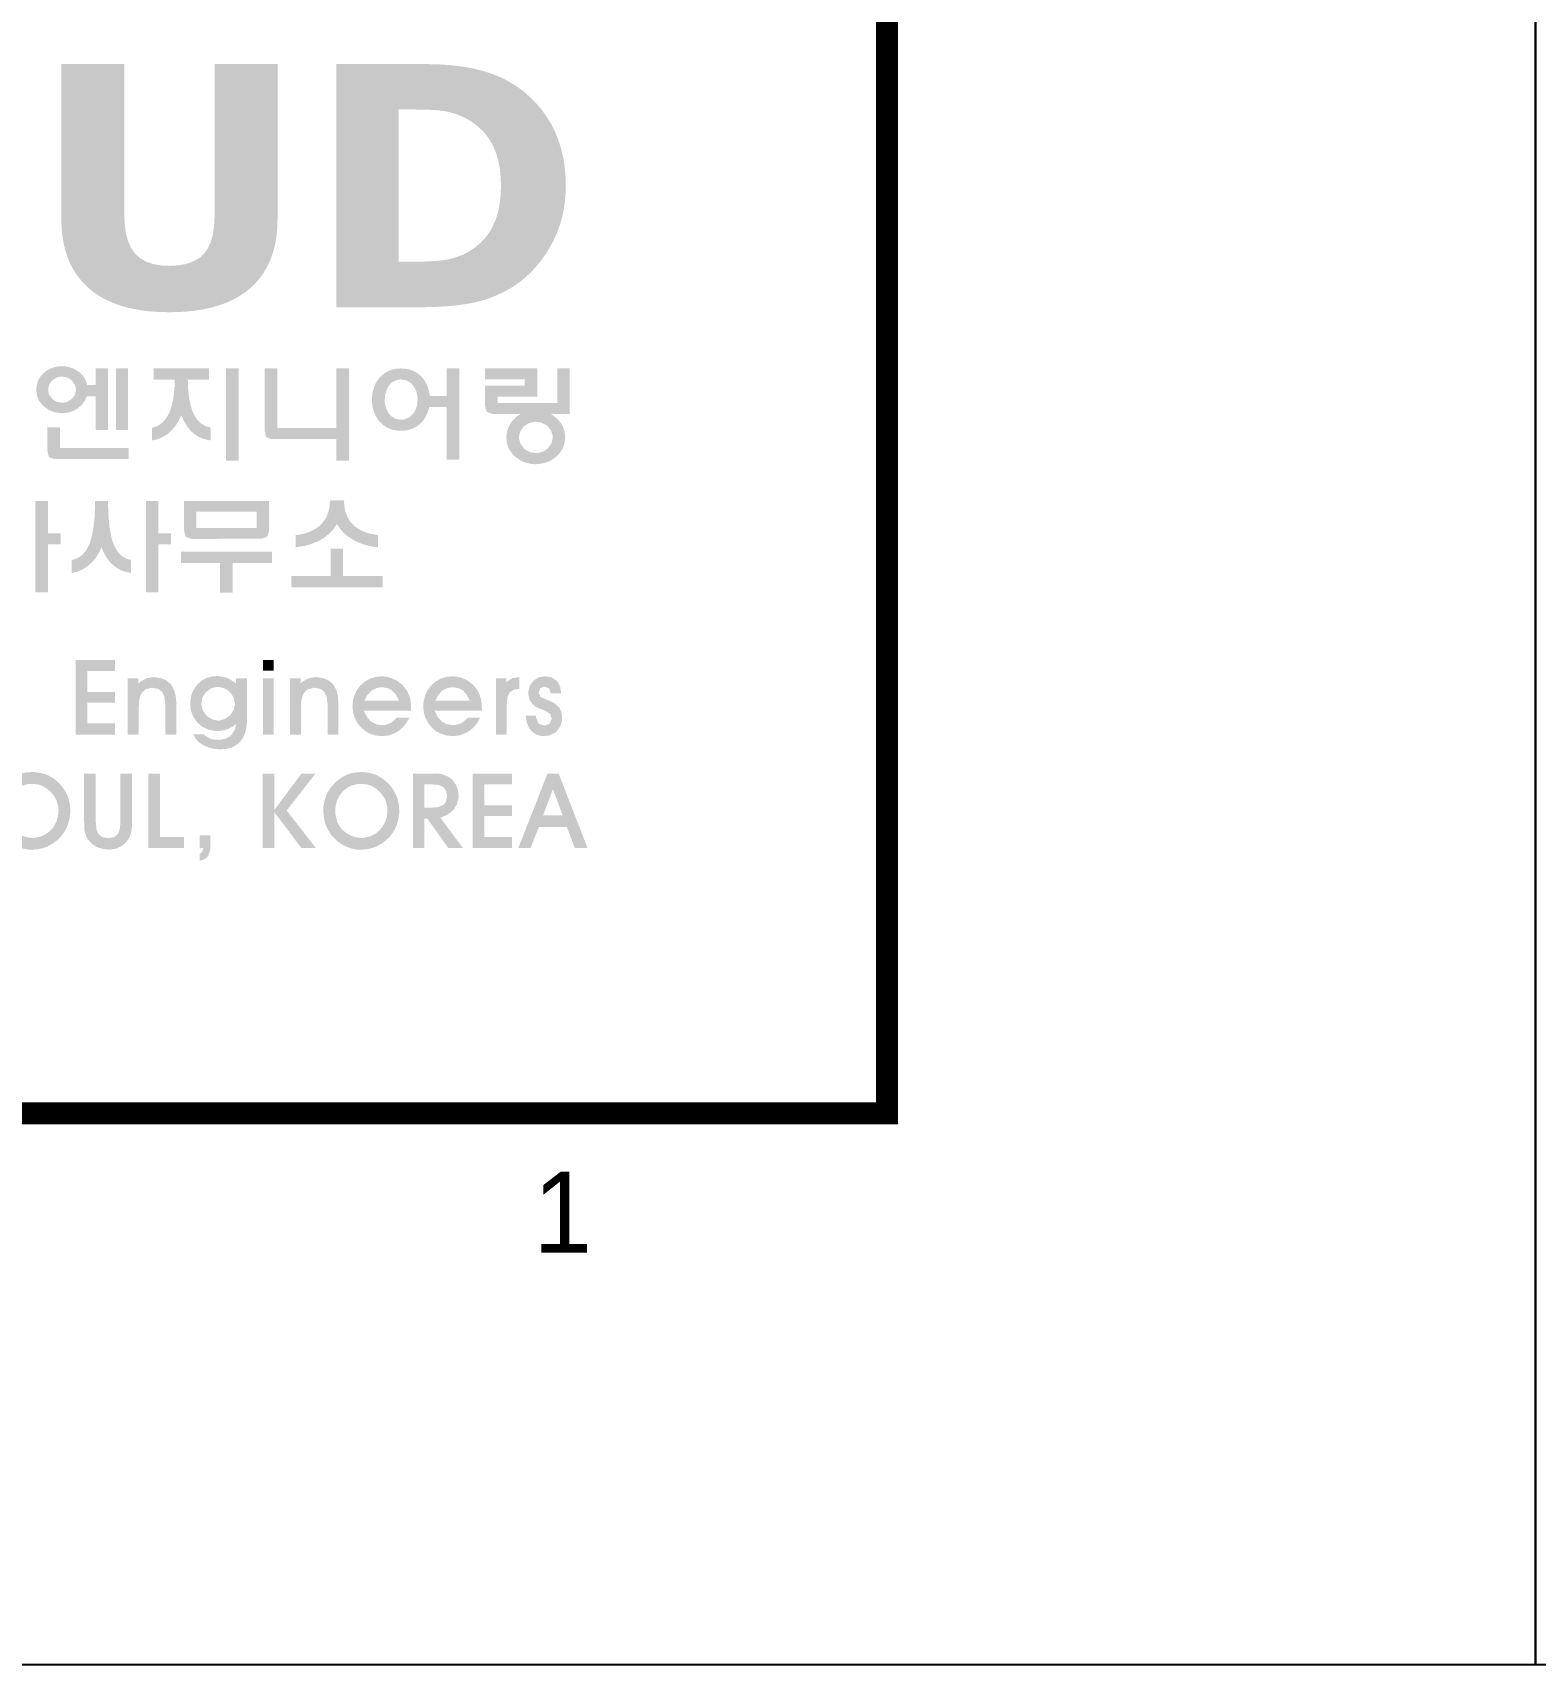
# Model space of a CAD drawing. Header units: millimetres. Extents: x 0 to 1390178, y 0 to 110113.
# Drawn here: x 751365 to 756000, y 0 to 5035 of the extents above; entities that cross this region are included whole.
import ezdxf
from ezdxf.enums import TextEntityAlignment as Align
from ezdxf.xclip import XClip

# ---------------------------------------------------------------- set-up
doc = ezdxf.new("R2010")
doc.units = ezdxf.units.MM
doc.header["$LTSCALE"] = 100
doc.header["$XCLIPFRAME"] = 0
doc.layers.get('DEFPOINTS').update_dxf_attribs({"color": 145})
doc.layers.add('X - SHEET$0$AA-BORD-FORM', color=7, linetype='Continuous')
doc.layers.add('X - SHEET$0$AA-BORD-TEXT', color=3, linetype='Continuous')
doc.styles.get("Standard").update_dxf_attribs({"font": 'Dotum.ttf'})
doc.styles.add('X - SHEET$0$HAUD01', font='Dotum.ttf')

# ---------------------------------------------------------------- blocks, each defined once
blk = doc.blocks.new('X - SHEET$0$HAUDsheetV')
at = {"layer": 'X - SHEET$0$AA-BORD-FORM'}
for points in [[(797.594, 43.912), (797.532, 44.142), (797.492, 44.405), (797.48, 44.697), (797.48, 49.376), (795.537, 49.376), (795.537, 44.586), (795.544, 44.36), (795.567, 44.096), (795.607, 43.845), (795.665, 43.606), (795.741, 43.383), (795.834, 43.172), (795.946, 42.972), (796.073, 42.789), (796.22, 42.619), (796.382, 42.461), (796.531, 42.34), (796.705, 42.222), (796.891, 42.118), (797.09, 42.025), (797.304, 41.943), (797.532, 41.876), (797.773, 41.82), (798.026, 41.776), (798.293, 41.744), (798.574, 41.725), (798.869, 41.721), (799.148, 41.725), (799.428, 41.744), (799.695, 41.774), (799.951, 41.816), (800.192, 41.871), (800.42, 41.939), (800.636, 42.018), (800.838, 42.111), (801.026, 42.215), (801.2, 42.331), (801.36, 42.461), (801.5, 42.591), (801.648, 42.758), (801.778, 42.942), (801.892, 43.137), (801.987, 43.346), (802.066, 43.569), (802.129, 43.803), (802.171, 44.052), (802.198, 44.314), (802.205, 44.59), (802.205, 49.376), (800.264, 49.376), (800.264, 44.697), (800.262, 44.648), (800.246, 44.356), (800.206, 44.096), (800.139, 43.871), (800.048, 43.678), (799.932, 43.518), (799.807, 43.406), (799.624, 43.295), (799.405, 43.213), (799.155, 43.167), (798.869, 43.151), (798.625, 43.162), (798.367, 43.207), (798.147, 43.283), (797.959, 43.392), (797.804, 43.537), (797.682, 43.713)], [(797.593, 39.986), (797.219, 39.986), (797.219, 38.086), (797.593, 38.086)], [(799.527, 38.833), (799.491, 38.996), (799.463, 39.178), (799.445, 39.375), (799.438, 39.592), (799.438, 39.643), (800.096, 39.643), (800.096, 39.986), (798.38, 39.986), (798.38, 39.643), (799.035, 39.643), (799.028, 39.424), (799.011, 39.222), (798.986, 39.036), (798.951, 38.87), (798.904, 38.72), (798.851, 38.587), (798.838, 38.562), (798.738, 38.403), (798.617, 38.281), (798.475, 38.197), (798.335, 38.155), (798.335, 37.765), (798.51, 37.805), (798.672, 37.874), (798.823, 37.971), (798.829, 37.976), (798.951, 38.089), (799.059, 38.219), (799.157, 38.374), (799.237, 38.538), (799.323, 38.357), (799.416, 38.199), (799.52, 38.069), (799.618, 37.976), (799.759, 37.88), (799.919, 37.812), (800.098, 37.77), (800.142, 37.763), (800.142, 38.159), (799.978, 38.208), (799.837, 38.294), (799.717, 38.416), (799.631, 38.558), (799.573, 38.686)], [(801.002, 39.986), (800.612, 39.986), (800.612, 37.143), (801.002, 37.143)], [(802.197, 39.986), (801.81, 39.986), (801.81, 38.062), (801.848, 37.885), (801.865, 37.858), (802.025, 37.805), (802.038, 37.805), (804.018, 37.805), (804.018, 37.143), (804.407, 37.143), (804.407, 39.986), (804.018, 39.986), (804.018, 38.148), (802.197, 38.148)], [(797.618, 37.53), (795.496, 37.53), (795.496, 38.166), (795.107, 38.166), (795.107, 37.437), (795.149, 37.263), (795.166, 37.243), (795.324, 37.187), (795.335, 37.187), (797.618, 37.187)], [(795.127, 34.554), (795.518, 34.554), (795.518, 34.897), (795.127, 34.897), (795.127, 35.898), (794.737, 35.898), (794.737, 33.082), (795.127, 33.082)], [(797.082, 34.78), (797.049, 34.933), (797.022, 35.103), (797.002, 35.289), (796.989, 35.491), (796.98, 35.71), (796.98, 35.898), (796.577, 35.898), (796.573, 35.666), (796.564, 35.451), (796.548, 35.252), (796.526, 35.07), (796.497, 34.904), (796.462, 34.754), (796.422, 34.621), (796.384, 34.523), (796.291, 34.357), (796.176, 34.229), (796.043, 34.136), (795.888, 34.078), (795.855, 34.071), (795.855, 33.675), (796.026, 33.715), (796.187, 33.784), (796.34, 33.879), (796.364, 33.899), (796.491, 34.014), (796.601, 34.147), (796.697, 34.3), (796.772, 34.468), (796.849, 34.291), (796.942, 34.136), (797.046, 34.001), (797.155, 33.899), (797.299, 33.799), (797.458, 33.728), (797.633, 33.684), (797.686, 33.675), (797.686, 34.074), (797.529, 34.122), (797.39, 34.207), (797.275, 34.331), (797.179, 34.49), (797.166, 34.523), (797.12, 34.645)], [(798.924, 34.897), (798.532, 34.897), (798.532, 35.898), (798.143, 35.898), (798.143, 33.082), (798.532, 33.082), (798.532, 34.554), (798.924, 34.554)], [(804.357, 35.407), (804.297, 35.566), (804.264, 35.743), (804.255, 35.912), (803.821, 35.912), (803.81, 35.719), (803.77, 35.544), (803.706, 35.389), (803.617, 35.25), (803.519, 35.145), (803.393, 35.048), (803.247, 34.968), (803.083, 34.906), (802.899, 34.862), (802.764, 34.844), (802.764, 34.468), (802.948, 34.492), (803.123, 34.532), (803.291, 34.585), (803.451, 34.654), (803.48, 34.667), (803.641, 34.762), (803.783, 34.871), (803.905, 34.995), (804.004, 35.132), (804.038, 35.19), (804.128, 35.046), (804.241, 34.917), (804.376, 34.802), (804.532, 34.703), (804.589, 34.669), (804.749, 34.596), (804.915, 34.539), (805.087, 34.497), (805.269, 34.47), (805.304, 34.468), (805.304, 34.847), (805.107, 34.878), (804.93, 34.926), (804.771, 34.993), (804.633, 35.079), (804.554, 35.143), (804.443, 35.265)], [(802.038, 34.335), (799.223, 34.335), (799.223, 33.987), (800.435, 33.987), (800.435, 33.068), (800.82, 33.068), (800.82, 33.987), (802.038, 33.987)], [(804.228, 34.424), (803.847, 34.424), (803.847, 33.582), (802.631, 33.582), (802.631, 33.237), (805.444, 33.237), (805.444, 33.582), (804.228, 33.582)], [(797.192, 30.007), (796.336, 30.007), (796.336, 30.654), (797.192, 30.654), (797.192, 30.985), (795.977, 30.985), (795.977, 28.683), (797.192, 28.683), (797.192, 29.031), (796.336, 29.031), (796.336, 29.675), (797.192, 29.675)], [(802.088, 30.985), (801.759, 30.985), (801.759, 30.656), (802.088, 30.656)], [(798.013, 29.974), (798.133, 30.085), (798.312, 30.132), (798.345, 30.132), (798.532, 30.096), (798.649, 30.004), (798.714, 29.862), (798.742, 29.664), (798.744, 29.61), (798.744, 28.683), (799.081, 28.683), (799.081, 29.675), (799.065, 29.884), (799.016, 30.061), (798.937, 30.208), (798.894, 30.262), (798.761, 30.368), (798.597, 30.433), (798.404, 30.461), (798.377, 30.461), (798.19, 30.433), (798.157, 30.423), (798.005, 30.341), (797.912, 30.27), (797.912, 30.428), (797.583, 30.428), (797.583, 28.683), (797.921, 28.683), (797.921, 29.479), (797.934, 29.705), (797.969, 29.879)], [(802.088, 30.428), (801.759, 30.428), (801.759, 28.683), (802.088, 28.683)], [(803.137, 30.085), (803.317, 30.132), (803.35, 30.132), (803.537, 30.096), (803.651, 30.004), (803.719, 29.862), (803.746, 29.664), (803.746, 29.61), (803.746, 28.683), (804.084, 28.683), (804.084, 29.675), (804.067, 29.884), (804.021, 30.061), (803.939, 30.208), (803.896, 30.262), (803.765, 30.368), (803.6, 30.433), (803.407, 30.461), (803.379, 30.461), (803.192, 30.433), (803.159, 30.423), (803.007, 30.341), (802.915, 30.27), (802.915, 30.428), (802.588, 30.428), (802.588, 28.683), (802.925, 28.683), (802.925, 29.479), (802.936, 29.705), (802.974, 29.879), (803.015, 29.974)], [(809.358, 29.985), (809.491, 30.072), (809.665, 30.104), (809.665, 30.461), (809.48, 30.439), (809.439, 30.425), (809.284, 30.325), (809.26, 30.278), (809.26, 30.428), (808.944, 30.428), (808.944, 28.683), (809.276, 28.683), (809.276, 29.653), (809.3, 29.862)], [(810.257, 29.982), (810.306, 30.118), (810.44, 30.167), (810.578, 30.118), (810.633, 29.963), (810.953, 29.963), (810.923, 30.159), (810.845, 30.314), (810.809, 30.352), (810.668, 30.45), (810.483, 30.488), (810.453, 30.488), (810.271, 30.458), (810.116, 30.365), (810.089, 30.338), (809.983, 30.189), (809.939, 30.012), (809.939, 29.966), (809.969, 29.781), (809.98, 29.748), (810.092, 29.604), (810.124, 29.574), (810.236, 29.512), (810.396, 29.449), (810.467, 29.422), (810.614, 29.324), (810.662, 29.18), (810.597, 29.022), (810.431, 28.96), (810.268, 29.025), (810.249, 29.044), (810.181, 29.207), (810.176, 29.273), (809.86, 29.273), (809.888, 29.074), (809.953, 28.908), (810.024, 28.81), (810.165, 28.699), (810.336, 28.647), (810.418, 28.642), (810.603, 28.666), (810.763, 28.748), (810.823, 28.8), (810.929, 28.946), (810.981, 29.118), (810.986, 29.194), (810.959, 29.389), (810.896, 29.52), (810.777, 29.637), (810.614, 29.724), (810.486, 29.773), (810.314, 29.852)], [(796.599, 27.486), (796.24, 27.486), (796.24, 26.032), (796.246, 25.817), (796.251, 25.725), (796.306, 25.543), (796.357, 25.453), (796.482, 25.314), (796.635, 25.216), (796.803, 25.162), (796.996, 25.14), (797.018, 25.14), (797.211, 25.165), (797.355, 25.222), (797.496, 25.328), (797.602, 25.453), (797.676, 25.619), (797.698, 25.711), (797.714, 25.877), (797.719, 26.032), (797.719, 27.486), (797.36, 27.486), (797.36, 26.027), (797.344, 25.804), (797.298, 25.651), (797.284, 25.624), (797.159, 25.521), (796.991, 25.494), (796.795, 25.526), (796.675, 25.624), (796.621, 25.763), (796.599, 25.97), (796.599, 26.027)], [(798.576, 27.486), (798.217, 27.486), (798.217, 25.184), (799.315, 25.184), (799.315, 25.529), (798.576, 25.529)], [(802.102, 26.301), (802.944, 25.184), (803.39, 25.184), (802.488, 26.345), (803.374, 27.486), (802.942, 27.486), (802.102, 26.356), (802.102, 27.486), (801.746, 27.486), (801.746, 25.184), (802.102, 25.184)], [(809.439, 26.508), (808.583, 26.508), (808.583, 27.152), (809.439, 27.152), (809.439, 27.486), (808.224, 27.486), (808.224, 25.184), (809.439, 25.184), (809.439, 25.529), (808.583, 25.529), (808.583, 26.176), (809.439, 26.176)], [(800.136, 25.581), (799.804, 25.581), (799.804, 25.184), (799.919, 25.184), (799.875, 25.056), (799.804, 25.015), (799.804, 24.79), (799.981, 24.863), (800.057, 24.936), (800.123, 25.091), (800.136, 25.233)]]:
    blk.add_hatch(color=256, dxfattribs=at).paths.add_polyline_path(points)
h = blk.add_hatch(color=256, dxfattribs=at)
h.paths.add_polyline_path([(810.334, 43.316), (810.48, 43.522), (810.617, 43.745), (810.726, 43.95), (810.824, 44.168), (810.907, 44.393), (810.975, 44.623), (811.028, 44.862), (811.065, 45.108), (811.086, 45.359), (811.096, 45.619), (811.096, 45.621), (811.089, 45.888), (811.068, 46.146), (811.033, 46.397), (810.984, 46.636), (810.921, 46.868), (810.845, 47.091), (810.757, 47.307), (810.652, 47.511), (810.617, 47.574), (810.485, 47.783), (810.339, 47.982), (810.181, 48.168), (810.011, 48.34), (809.83, 48.503), (809.635, 48.651), (809.428, 48.786), (809.259, 48.883), (809.048, 48.985), (808.82, 49.076), (808.574, 49.155), (808.312, 49.225), (808.221, 49.243), (808.003, 49.285), (807.773, 49.318), (807.532, 49.343), (807.276, 49.362), (807.009, 49.373), (806.731, 49.376), (804.014, 49.376), (804.014, 41.876), (806.656, 41.876), (806.74, 41.876), (807.014, 41.881), (807.276, 41.895), (807.527, 41.911), (807.766, 41.937), (807.991, 41.969), (808.205, 42.006), (808.268, 42.02), (808.511, 42.08), (808.748, 42.157), (808.976, 42.248), (809.196, 42.352), (809.408, 42.471), (809.456, 42.498), (809.649, 42.633), (809.835, 42.782), (810.011, 42.944), (810.176, 43.123)])
h.paths.add_polyline_path([(805.946, 43.281), (805.946, 47.976), (806.433, 47.976), (806.679, 47.973), (806.953, 47.964), (807.183, 47.948), (807.371, 47.924), (807.508, 47.897), (807.743, 47.822), (807.975, 47.725), (808.186, 47.602), (808.384, 47.455), (808.558, 47.291), (808.706, 47.105), (808.829, 46.903), (808.862, 46.838), (808.946, 46.627), (809.013, 46.401), (809.059, 46.16), (809.087, 45.904), (809.096, 45.633), (809.096, 45.57), (809.083, 45.298), (809.052, 45.043), (809.004, 44.806), (808.936, 44.586), (808.85, 44.384), (808.774, 44.244), (808.639, 44.047), (808.477, 43.871), (808.288, 43.713), (808.075, 43.573), (807.912, 43.492), (807.68, 43.406), (807.446, 43.346), (807.429, 43.344), (807.246, 43.316), (807.018, 43.297), (806.749, 43.285), (806.433, 43.281)], flags=16)
h = blk.add_hatch(color=256, dxfattribs=at)
h.paths.add_polyline_path([(796.165, 38.861), (796.267, 39.001), (796.318, 39.121), (796.599, 39.121), (796.599, 38.086), (796.973, 38.086), (796.973, 39.986), (796.599, 39.986), (796.599, 39.473), (796.338, 39.473), (796.28, 39.639), (796.185, 39.783), (796.054, 39.9), (795.902, 39.986), (795.736, 40.04), (795.563, 40.057), (795.381, 40.04), (795.215, 39.989), (795.065, 39.904), (795.007, 39.86), (794.885, 39.729), (794.808, 39.581), (794.768, 39.413), (794.763, 39.331), (794.783, 39.154), (794.845, 38.996), (794.949, 38.859), (795.007, 38.804), (795.151, 38.704), (795.308, 38.64), (795.483, 38.609), (795.563, 38.605), (795.74, 38.622), (795.906, 38.678), (796.028, 38.744)])
h.paths.add_polyline_path([(795.39, 38.957), (795.259, 39.045), (795.155, 39.187), (795.127, 39.331), (795.164, 39.497), (795.259, 39.621), (795.408, 39.712), (795.563, 39.736), (795.731, 39.703), (795.857, 39.621), (795.961, 39.479), (795.99, 39.331), (795.953, 39.165), (795.857, 39.045), (795.709, 38.95), (795.563, 38.923)], flags=16)
h = blk.add_hatch(color=256, dxfattribs=at)
h.paths.add_polyline_path([(806.868, 38.731), (806.881, 38.795), (807.424, 38.795), (807.424, 37.17), (807.813, 37.17), (807.813, 39.986), (807.424, 39.986), (807.424, 39.138), (806.901, 39.138), (806.87, 39.322), (806.81, 39.486), (806.726, 39.634), (806.646, 39.729), (806.516, 39.842), (806.367, 39.922), (806.201, 39.971), (806.015, 39.986), (806.013, 39.986), (805.827, 39.971), (805.661, 39.924), (805.513, 39.847), (805.384, 39.738), (805.338, 39.687), (805.242, 39.548), (805.174, 39.391), (805.132, 39.22), (805.116, 39.034), (805.116, 39.019), (805.129, 38.83), (805.172, 38.66), (805.24, 38.505), (805.342, 38.356), (805.459, 38.241), (805.601, 38.151), (805.758, 38.093), (805.938, 38.064), (806.013, 38.062), (806.199, 38.077), (806.365, 38.126), (806.516, 38.206), (806.609, 38.281), (806.722, 38.41), (806.808, 38.56)])
h.paths.add_polyline_path([(805.555, 38.748), (805.513, 38.921), (805.508, 39.019), (805.528, 39.2), (805.586, 39.364), (805.634, 39.446), (805.758, 39.572), (805.911, 39.636), (806.013, 39.648), (806.184, 39.617), (806.325, 39.528), (806.396, 39.446), (806.478, 39.298), (806.52, 39.125), (806.527, 39.019), (806.505, 38.835), (806.445, 38.673), (806.396, 38.598), (806.27, 38.476), (806.117, 38.412), (806.013, 38.401), (805.842, 38.432), (805.703, 38.52), (805.634, 38.598)], flags=16)
h = blk.add_hatch(color=256, dxfattribs=at)
h.paths.add_polyline_path([(808.994, 39.118), (810.214, 39.118), (810.214, 39.986), (808.604, 39.986), (808.604, 39.648), (809.826, 39.648), (809.826, 39.453), (808.604, 39.453), (808.604, 38.848), (808.644, 38.671), (808.664, 38.644), (808.821, 38.585), (808.837, 38.585), (809.713, 38.585), (809.561, 38.485), (809.437, 38.361), (809.39, 38.294), (809.31, 38.137), (809.271, 37.967), (809.264, 37.858), (809.282, 37.681), (809.335, 37.522), (809.426, 37.378), (809.543, 37.256), (809.685, 37.154), (809.842, 37.083), (810.012, 37.041), (810.167, 37.03), (810.349, 37.046), (810.515, 37.092), (810.67, 37.167), (810.79, 37.256), (810.916, 37.384), (811.007, 37.528), (811.06, 37.688), (811.075, 37.858), (811.058, 38.038), (811, 38.201), (810.943, 38.299), (810.832, 38.432), (810.692, 38.543), (810.617, 38.585), (811.219, 38.585), (811.219, 39.986), (810.83, 39.986), (810.83, 38.923), (808.994, 38.923)])
h.paths.add_polyline_path([(809.778, 38.173), (809.813, 38.206), (809.961, 38.299), (810.13, 38.341), (810.174, 38.341), (810.347, 38.314), (810.502, 38.232), (810.535, 38.206), (810.644, 38.066), (810.692, 37.905), (810.694, 37.858), (810.661, 37.692), (810.568, 37.546), (810.535, 37.513), (810.384, 37.415), (810.218, 37.375), (810.174, 37.373), (810.001, 37.4), (809.849, 37.482), (809.813, 37.513), (809.702, 37.655), (809.654, 37.816), (809.651, 37.858), (809.685, 38.029)], flags=16)
h = blk.add_hatch(color=256, dxfattribs=at)
h.paths.add_polyline_path([(801.938, 35.898), (799.323, 35.898), (799.323, 34.99), (799.363, 34.813), (799.385, 34.787), (799.542, 34.727), (799.558, 34.727), (801.706, 34.731), (801.87, 34.782), (801.876, 34.787), (801.936, 34.937), (801.938, 34.99)])
h.paths.add_polyline_path([(801.56, 35.562), (801.56, 35.066), (799.704, 35.066), (799.704, 35.562)], flags=16)
h = blk.add_hatch(color=256, dxfattribs=at)
h.paths.add_polyline_path([(801.262, 30.428), (800.919, 30.428), (800.919, 30.273), (800.751, 30.387), (800.625, 30.447), (800.449, 30.488), (800.354, 30.493), (800.158, 30.477), (800.008, 30.433), (799.851, 30.344), (799.745, 30.246), (799.631, 30.099), (799.571, 29.974), (799.524, 29.795), (799.511, 29.645), (799.53, 29.455), (799.584, 29.283), (799.677, 29.131), (799.753, 29.041), (799.891, 28.927), (800.052, 28.848), (800.229, 28.808), (800.373, 28.797), (800.549, 28.821), (800.669, 28.859), (800.843, 28.946), (800.933, 29.022), (800.884, 28.835), (800.789, 28.688), (800.751, 28.65), (800.601, 28.56), (800.416, 28.525), (800.389, 28.525), (800.196, 28.544), (800.12, 28.568), (799.962, 28.664), (799.932, 28.699), (799.601, 28.699), (799.69, 28.547), (799.824, 28.419), (799.927, 28.356), (800.09, 28.286), (800.272, 28.245), (800.454, 28.234), (800.653, 28.25), (800.827, 28.305), (800.973, 28.394), (801.052, 28.471), (801.15, 28.604), (801.215, 28.767), (801.253, 28.952), (801.262, 29.107)])
h.paths.add_polyline_path([(800.84, 29.854), (800.889, 29.68), (800.892, 29.626), (800.857, 29.455), (800.756, 29.3), (800.734, 29.278), (800.579, 29.167), (800.411, 29.123), (800.384, 29.12), (800.204, 29.153), (800.049, 29.243), (800.011, 29.278), (799.902, 29.428), (799.856, 29.602), (799.853, 29.648), (799.886, 29.827), (799.981, 29.982), (800.008, 30.009), (800.158, 30.115), (800.332, 30.159), (800.375, 30.159), (800.549, 30.126), (800.704, 30.031), (800.734, 30.004)], flags=16)
h = blk.add_hatch(color=256, dxfattribs=at)
h.paths.add_polyline_path([(806.223, 29.993), (806.174, 30.08), (806.054, 30.224), (805.91, 30.338), (805.84, 30.379), (805.668, 30.45), (805.486, 30.482), (805.41, 30.485), (805.22, 30.466), (805.057, 30.414), (804.899, 30.325), (804.76, 30.202), (804.646, 30.05), (804.576, 29.909), (804.529, 29.732), (804.516, 29.561), (804.535, 29.376), (804.584, 29.213), (804.668, 29.047), (804.777, 28.911), (804.921, 28.789), (805.065, 28.713), (805.242, 28.658), (805.426, 28.642), (805.614, 28.658), (805.788, 28.715), (805.927, 28.791), (806.063, 28.906), (806.18, 29.047), (806.275, 29.213), (805.891, 29.213), (805.758, 29.085), (805.696, 29.044), (805.522, 28.984), (805.426, 28.979), (805.244, 29.006), (805.087, 29.093), (804.967, 29.224), (804.88, 29.389), (804.866, 29.428), (806.326, 29.428), (806.326, 29.493), (806.315, 29.689), (806.291, 29.816)])
h.paths.add_polyline_path([(804.978, 29.911), (805.098, 30.039), (805.108, 30.05), (805.272, 30.129), (805.429, 30.151), (805.614, 30.118), (805.736, 30.053), (805.851, 29.928), (805.943, 29.754), (805.951, 29.737), (804.886, 29.737)], flags=16)
h = blk.add_hatch(color=256, dxfattribs=at)
h.paths.add_polyline_path([(808.471, 29.816), (808.406, 29.993), (808.357, 30.08), (808.238, 30.224), (808.093, 30.338), (808.023, 30.379), (807.849, 30.45), (807.667, 30.482), (807.59, 30.485), (807.403, 30.466), (807.24, 30.414), (807.082, 30.325), (806.943, 30.202), (806.829, 30.05), (806.759, 29.909), (806.712, 29.732), (806.696, 29.561), (806.715, 29.376), (806.764, 29.213), (806.851, 29.047), (806.957, 28.911), (807.101, 28.789), (807.248, 28.713), (807.422, 28.658), (807.61, 28.642), (807.797, 28.658), (807.971, 28.715), (808.107, 28.791), (808.246, 28.906), (808.363, 29.047), (808.458, 29.213), (808.074, 29.213), (807.941, 29.085), (807.879, 29.044), (807.702, 28.984), (807.61, 28.979), (807.425, 29.006), (807.27, 29.093), (807.147, 29.224), (807.063, 29.389), (807.049, 29.428), (808.509, 29.428), (808.509, 29.493), (808.496, 29.689)])
h.paths.add_polyline_path([(807.069, 29.737), (807.161, 29.911), (807.278, 30.039), (807.291, 30.05), (807.452, 30.129), (807.612, 30.151), (807.797, 30.118), (807.919, 30.053), (808.034, 29.928), (808.126, 29.754), (808.131, 29.737)], flags=16)
h = blk.add_hatch(color=256, dxfattribs=at)
h.paths.add_polyline_path([(795.313, 27.321), (795.158, 27.416), (795.082, 27.451), (794.908, 27.503), (794.723, 27.53), (794.636, 27.533), (794.446, 27.519), (794.267, 27.476), (794.196, 27.451), (794.033, 27.364), (793.883, 27.253), (793.829, 27.198), (793.704, 27.057), (793.603, 26.902), (793.56, 26.81), (793.503, 26.633), (793.476, 26.448), (793.47, 26.35), (793.484, 26.163), (793.522, 25.98), (793.544, 25.907), (793.622, 25.736), (793.726, 25.581), (793.764, 25.537), (793.902, 25.404), (794.055, 25.295), (794.155, 25.241), (794.329, 25.178), (794.511, 25.143), (794.634, 25.138), (794.821, 25.151), (795.001, 25.197), (795.112, 25.238), (795.27, 25.325), (795.419, 25.439), (795.509, 25.526), (795.623, 25.676), (795.713, 25.839), (795.735, 25.896), (795.786, 26.073), (795.811, 26.258), (795.816, 26.35), (795.8, 26.54), (795.757, 26.72), (795.724, 26.81), (795.64, 26.973), (795.528, 27.122), (795.46, 27.196)])
h.paths.add_polyline_path([(794.634, 27.168), (794.824, 27.149), (794.955, 27.106), (795.107, 27.013), (795.224, 26.905), (795.338, 26.758), (795.392, 26.646), (795.441, 26.47), (795.452, 26.353), (795.433, 26.163), (795.381, 25.991), (795.292, 25.836), (795.216, 25.744), (795.074, 25.627), (794.914, 25.545), (794.737, 25.505), (794.634, 25.499), (794.452, 25.524), (794.327, 25.567), (794.166, 25.66), (794.063, 25.749), (793.951, 25.896), (793.894, 26.021), (793.848, 26.198), (793.837, 26.347), (793.859, 26.532), (793.9, 26.663), (793.987, 26.829), (794.079, 26.937), (794.223, 27.057), (794.335, 27.114), (794.511, 27.16)], flags=16)
h = blk.add_hatch(color=256, dxfattribs=at)
h.paths.add_polyline_path([(805.959, 26.35), (805.946, 26.54), (805.902, 26.72), (805.867, 26.81), (805.785, 26.973), (805.674, 27.122), (805.606, 27.196), (805.459, 27.321), (805.301, 27.416), (805.228, 27.451), (805.054, 27.503), (804.866, 27.53), (804.782, 27.533), (804.592, 27.519), (804.412, 27.476), (804.342, 27.451), (804.179, 27.364), (804.029, 27.253), (803.975, 27.198), (803.847, 27.057), (803.749, 26.902), (803.706, 26.81), (803.649, 26.633), (803.619, 26.448), (803.616, 26.35), (803.63, 26.163), (803.665, 25.98), (803.689, 25.907), (803.768, 25.736), (803.871, 25.581), (803.91, 25.537), (804.048, 25.404), (804.198, 25.295), (804.301, 25.241), (804.472, 25.178), (804.654, 25.143), (804.779, 25.138), (804.967, 25.151), (805.146, 25.197), (805.255, 25.238), (805.416, 25.325), (805.562, 25.439), (805.655, 25.526), (805.769, 25.676), (805.856, 25.839), (805.881, 25.896), (805.932, 26.073), (805.957, 26.258)])
h.paths.add_polyline_path([(803.983, 26.347), (804.005, 26.532), (804.045, 26.663), (804.132, 26.829), (804.225, 26.937), (804.369, 27.057), (804.478, 27.114), (804.657, 27.16), (804.779, 27.168), (804.97, 27.149), (805.1, 27.106), (805.253, 27.013), (805.369, 26.905), (805.484, 26.758), (805.538, 26.646), (805.587, 26.47), (805.595, 26.353), (805.579, 26.163), (805.524, 25.991), (805.437, 25.836), (805.361, 25.744), (805.22, 25.627), (805.059, 25.545), (804.883, 25.505), (804.779, 25.499), (804.597, 25.524), (804.472, 25.567), (804.312, 25.66), (804.206, 25.749), (804.094, 25.896), (804.037, 26.021), (803.994, 26.198)], flags=16)
h = blk.add_hatch(color=256, dxfattribs=at)
h.paths.add_polyline_path([(807.414, 26.201), (807.563, 26.301), (807.65, 26.391), (807.74, 26.546), (807.786, 26.723), (807.789, 26.807), (807.767, 26.992), (807.702, 27.149), (807.59, 27.302), (807.468, 27.391), (807.302, 27.459), (807.223, 27.476), (807.06, 27.486), (806.927, 27.486), (806.386, 27.486), (806.386, 25.184), (806.737, 25.184), (806.737, 26.097), (806.824, 26.097), (807.474, 25.184), (807.925, 25.184), (807.229, 26.122)])
h.paths.add_polyline_path([(806.962, 26.434), (806.737, 26.434), (806.737, 27.152), (806.976, 27.152), (807.183, 27.13), (807.319, 27.068), (807.411, 26.932), (807.433, 26.785), (807.392, 26.6), (807.316, 26.516), (807.172, 26.453)], flags=16)
h = blk.add_hatch(color=256, dxfattribs=at)
h.paths.add_polyline_path([(810.875, 27.486), (810.532, 27.486), (809.629, 25.184), (810.007, 25.184), (810.266, 25.842), (811.127, 25.842), (811.377, 25.184), (811.769, 25.184)])
h.paths.add_polyline_path([(810.396, 26.195), (810.701, 27.008), (811, 26.195)], flags=16)
at = {"layer": 'X - SHEET$0$AA-BORD-FORM', "color": 1}
blk.add_lwpolyline([(1, 0), (841, 0), (841, 594), (1, 594)], close=True, dxfattribs=at)
at = {"layer": 'X - SHEET$0$AA-BORD-FORM', "color": 2, "const_width": 0.682}
blk.add_lwpolyline([(21, 17), (21, 577), (821, 577), (821, 17)], close=True, dxfattribs=at)
at = {"layer": 'X - SHEET$0$AA-BORD-TEXT', "color": 7, "style": 'X - SHEET$0$HAUD01'}
blk.add_text('1', height=2.5, dxfattribs=at).set_placement((811, 13.949), align=Align.MIDDLE_CENTER)
at = {"layer": 'X - SHEET$0$AA-BORD-TEXT', "color": 3, "style": 'X - SHEET$0$HAUD01'}
for tag, p in [('PJCode', (786, 567.935)), ('작성자', (786.112, 194.824)), ('검토자', (786.112, 181.824)), ('최종검토자', (786.112, 168.824)), ('승인자', (786.112, 155.824)), ('일자', (786.832, 144.018)), ('개정번호', (812, 65.92))]:
    blk.add_attdef(tag, text='', height=3, dxfattribs=at).set_placement(p, align=Align.MIDDLE_CENTER)
at = {"layer": 'X - SHEET$0$AA-BORD-TEXT', "color": 3, "lineweight": 30, "flags": 104}
blk.add_attdef('PJTitle', text='', height=4, dxfattribs=at).set_placement((787.248, 536.622), align=Align.MIDDLE_CENTER)
blk = doc.blocks.new('X - SHEET')
at = {"xscale": 100, "yscale": 100, "zscale": 100}
blk.add_blockref('X - SHEET$0$HAUDsheetV', (-100, 0), dxfattribs=at)
blk = doc.blocks.new('X - 평면도$0$A$C9949ff83')
at = {"layer": 'DEFPOINTS'}
blk.add_lwpolyline([(0, 59400), (84000, 59400), (84000, 0), (0, 0)], close=True, dxfattribs=at)
blk = doc.blocks.new('X - 평면도', base_point=(-475.4, -286.7))
blk.add_blockref('X - 평면도$0$A$C9949ff83', (1027249.9, 15892.4))

msp = doc.modelspace()

# ---------------------------------------------------------------- block references
msp.add_blockref('X - SHEET', (672000, 0))

# ---------------------------------------------------------------- next in the draw order: block references
ref = msp.add_blockref('X - 평면도', (-355725.3, -16179.1))
XClip(ref).set_block_clipping_path([(1027249.9161542748, 15892.4151621381), (1111249.9161542747, 75292.4151621381)])

# ---------------------------------------------------------------- next in the draw order: block references
msp.add_blockref('X - SHEET', (756000, 0))

doc.saveas('drawing.dxf')
